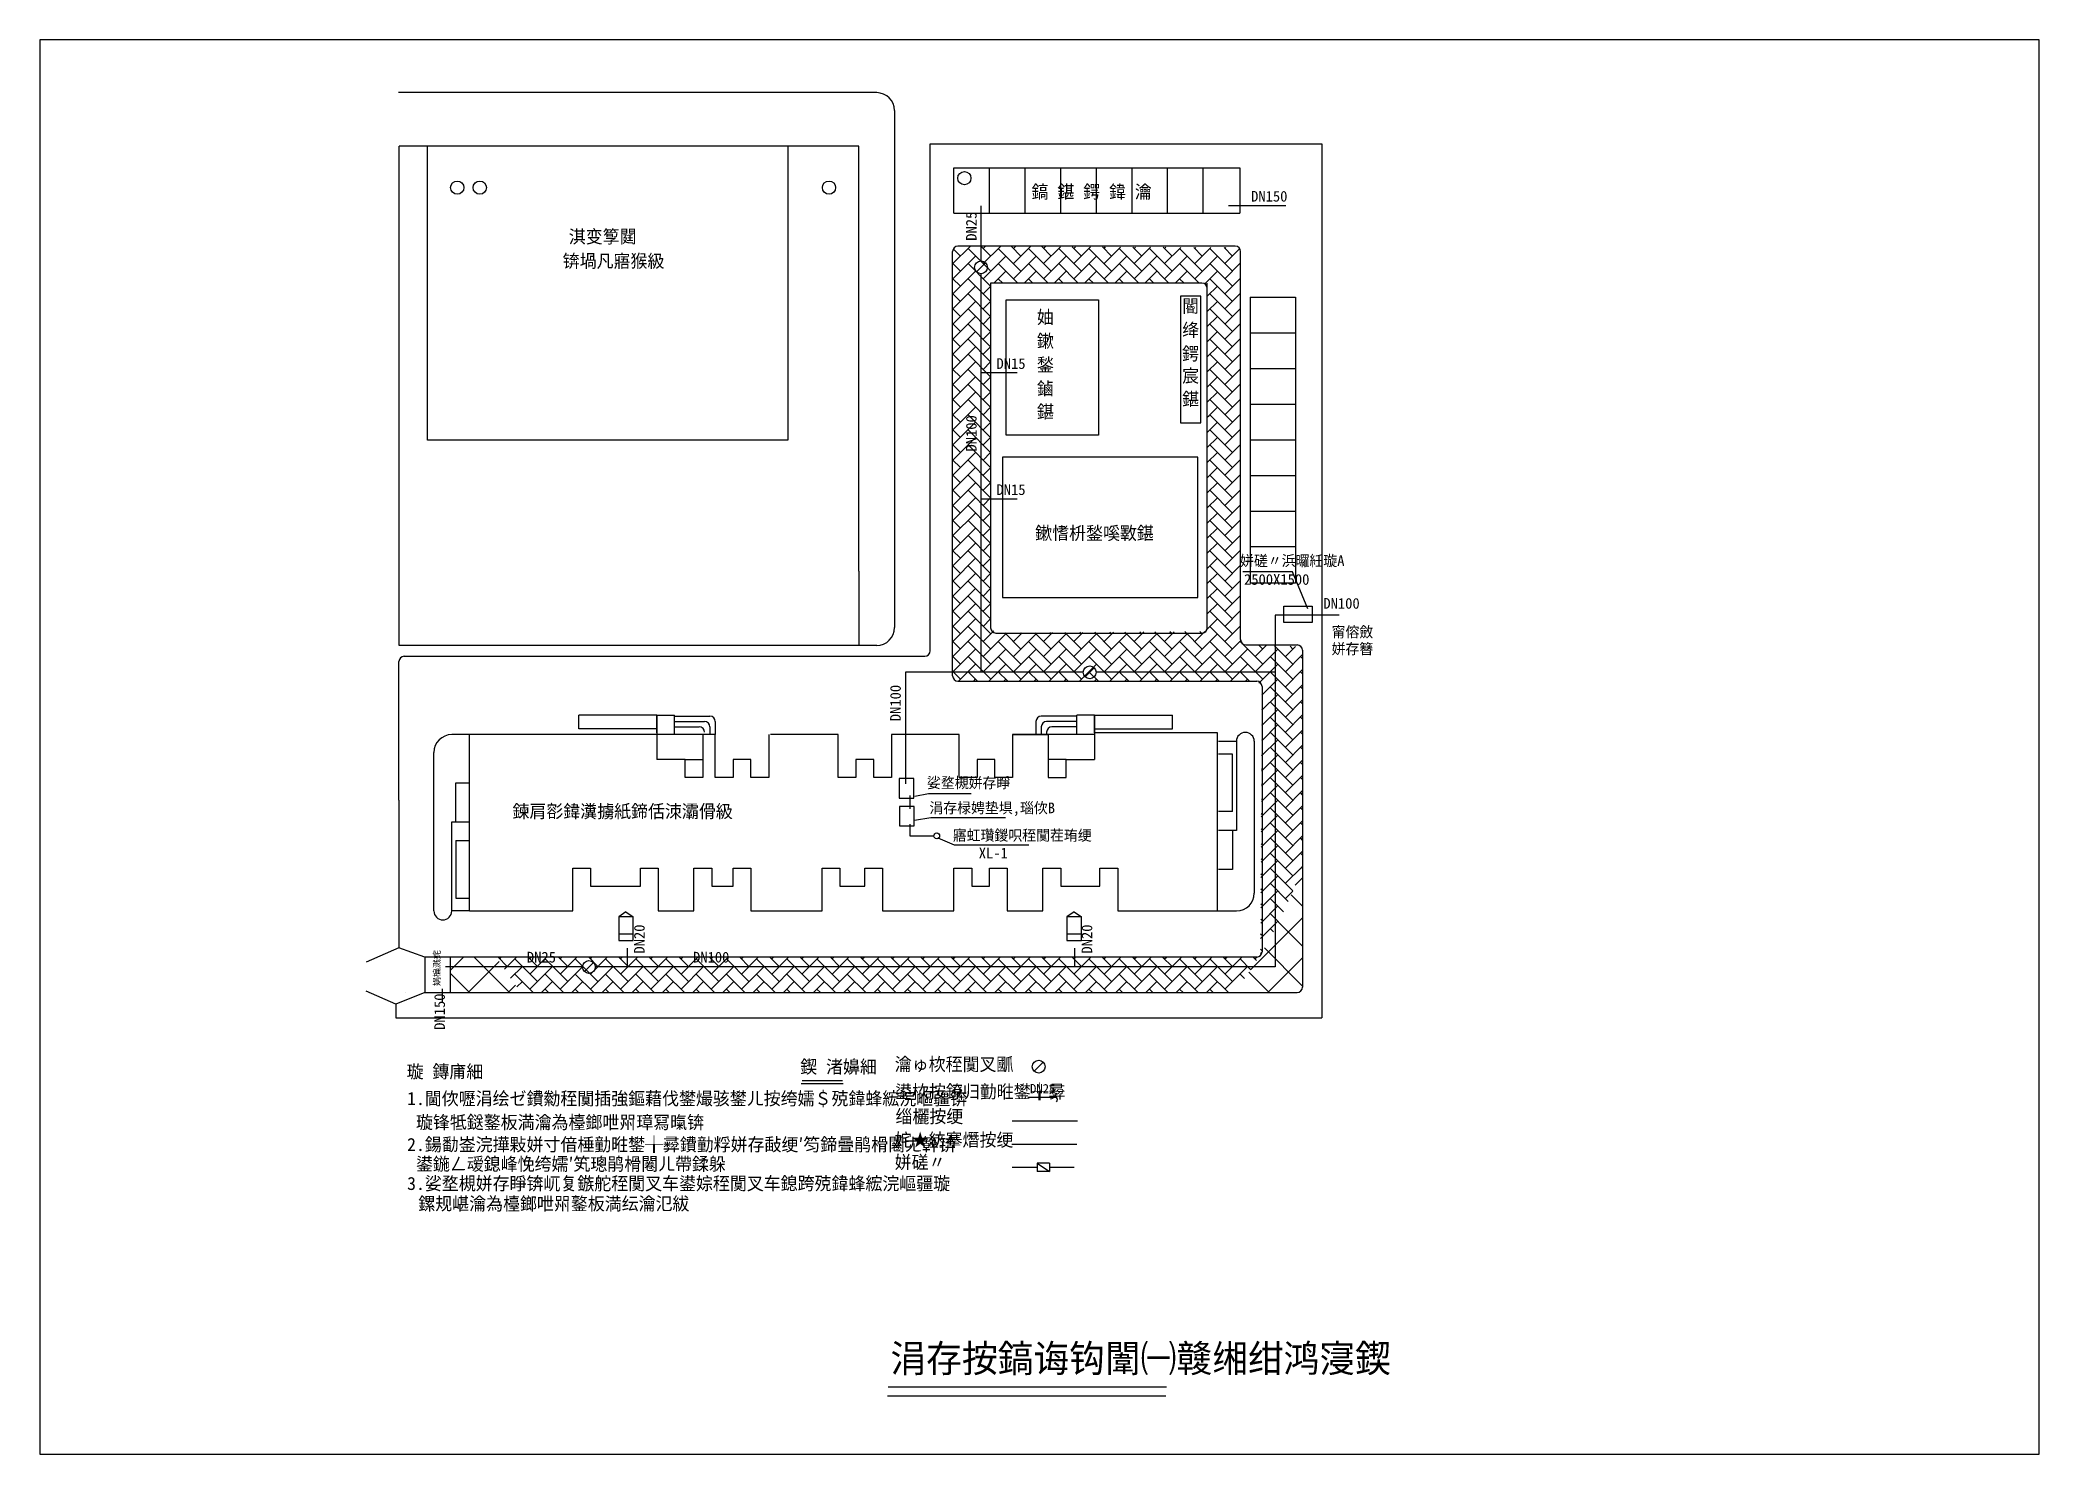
# Model space of a CAD drawing. Header units: metres. Extents: x 0 to 561, y 0 to 397.
import ezdxf

# ---------------------------------------------------------------- set-up
doc = ezdxf.new("R2010")
doc.units = ezdxf.units.M

msp = doc.modelspace()

# ---------------------------------------------------------------- linework, layer by layer
for p, q in [((561.33, 396.9), (0, 396.9)), ((0, 396.9), (0, 0)), ((561.33, 0), (561.33, 396.9)), ((234.96, 382.12), (100.68, 382.12)), ((239.96, 377.12), (239.96, 247.79)), ((229.96, 367.12), (100.9, 367.12)), ((100.9, 226.96), (100.9, 367.12)), ((108.83, 284.62), (108.83, 367.12)), ((229.96, 367.12), (209.96, 367.12)), ((209.96, 367.12), (209.96, 284.62)), ((229.96, 247.79), (229.96, 367.12)), ((249.96, 242.79), (249.96, 367.79)), ((249.96, 367.79), (359.96, 367.79)), ((359.96, 367.79), (359.96, 122.45)), ((256.64, 361.06), (336.9, 361.06)), ((256.64, 348.32), (256.64, 361.06)), ((266.64, 348.32), (266.64, 361.06)), ((276.64, 348.32), (276.64, 361.06)), ((286.64, 348.32), (286.64, 361.06)), ((296.64, 348.32), (296.64, 361.06)), ((306.64, 348.32), (306.64, 361.06)), ((316.64, 348.32), (316.64, 361.06)), ((326.64, 348.32), (326.64, 361.06)), ((336.9, 361.06), (336.9, 348.32)), ((256.64, 348.32), (336.9, 348.32)), ((264.24, 334.87), (264.24, 350.34)), ((333.77, 350.44), (349.88, 350.44)), ((256.26, 218.42), (256.26, 337.54)), ((256.37, 334.14), (261.25, 339.02)), ((258.49, 336.26), (256.73, 338.02)), ((335.65, 339.04), (257.76, 339.04)), ((266.97, 332.02), (260.61, 338.38)), ((266.97, 336.26), (264.23, 339)), ((264.85, 338.38), (265.47, 339)), ((264.85, 334.14), (269.69, 338.97)), ((275.46, 332.02), (269.1, 338.38)), ((275.46, 336.26), (272.76, 338.96)), ((273.34, 338.38), (273.91, 338.95)), ((273.34, 334.14), (278.13, 338.93)), ((283.94, 332.02), (277.58, 338.38)), ((283.94, 336.26), (281.29, 338.91)), ((281.82, 338.38), (282.35, 338.9)), ((281.82, 334.14), (286.57, 338.88)), ((292.43, 332.02), (286.07, 338.38)), ((292.43, 336.26), (289.83, 338.86)), ((290.31, 338.38), (290.78, 338.86)), ((290.31, 334.14), (295, 338.83)), ((300.92, 332.02), (294.55, 338.38)), ((300.92, 336.26), (298.36, 338.81)), ((298.79, 338.38), (299.22, 338.81)), ((298.79, 334.14), (303.44, 338.79)), ((309.4, 332.02), (303.04, 338.38)), ((309.4, 336.26), (306.89, 338.77)), ((307.28, 338.38), (307.66, 338.76)), ((307.28, 334.14), (311.88, 338.74)), ((317.89, 332.02), (311.52, 338.38)), ((317.89, 336.26), (315.43, 338.72)), ((315.76, 338.38), (316.1, 338.72)), ((315.76, 334.14), (320.32, 338.69)), ((326.37, 332.02), (320.01, 338.38)), ((326.37, 336.26), (323.96, 338.67)), ((324.25, 338.38), (324.54, 338.67)), ((324.25, 334.14), (328.76, 338.65)), ((334.86, 332.02), (328.49, 338.38)), ((334.86, 336.26), (332.49, 338.62)), ((332.73, 338.38), (332.98, 338.62)), ((332.73, 334.14), (336.85, 338.25)), ((337.15, 295.67), (337.15, 337.54)), ((258.49, 332.02), (256.26, 334.25)), ((257.07, 330.6), (262.73, 336.26)), ((266.07, 328.68), (260.61, 334.14)), ((260.64, 329.92), (262.73, 332.02)), ((262.97, 331.8), (265.52, 334.34)), ((264.24, 271.27), (264.24, 331.27)), ((264.85, 329.89), (271.22, 336.26)), ((267.85, 328.65), (271.22, 332.02)), ((274.58, 328.65), (269.1, 334.14)), ((273.34, 329.89), (279.7, 336.26)), ((276.34, 328.65), (279.7, 332.02)), ((283.06, 328.65), (277.58, 334.14)), ((281.82, 329.89), (288.19, 336.26)), ((284.83, 328.65), (288.19, 332.02)), ((291.55, 328.65), (286.07, 334.14)), ((290.31, 329.89), (296.67, 336.26)), ((293.31, 328.65), (296.67, 332.02)), ((300.03, 328.65), (294.55, 334.14)), ((298.79, 329.89), (305.16, 336.26)), ((301.8, 328.65), (305.16, 332.02)), ((308.52, 328.65), (303.04, 334.14)), ((307.28, 329.89), (313.64, 336.26)), ((310.28, 328.65), (313.64, 332.02)), ((317, 328.65), (311.52, 334.14)), ((315.76, 329.89), (322.13, 336.26)), ((318.77, 328.65), (322.13, 332.02)), ((325.49, 328.65), (320.01, 334.14)), ((324.25, 329.89), (330.61, 336.26)), ((327.05, 328.45), (330.61, 332.02)), ((334.86, 327.77), (328.49, 334.14)), ((332.73, 329.89), (337.15, 334.31)), ((337.15, 333.97), (336.98, 334.14)), ((258.49, 327.77), (256.26, 330)), ((258.49, 323.53), (256.26, 325.76)), ((256.37, 329.89), (257.07, 330.6)), ((256.37, 325.65), (260.64, 329.92)), ((256.37, 321.41), (262.73, 327.77)), ((266.95, 323.55), (260.61, 329.89)), ((266.95, 319.31), (260.61, 325.65)), ((264.85, 325.65), (266.95, 327.75)), ((266.95, 327.79), (266.07, 328.68)), ((266.95, 328.65), (266.95, 231.94)), ((326.29, 328.65), (266.95, 328.65)), ((270.34, 328.65), (269.1, 329.89)), ((278.82, 328.65), (277.58, 329.89)), ((287.31, 328.65), (286.07, 329.89)), ((295.79, 328.65), (294.55, 329.89)), ((304.28, 328.65), (303.04, 329.89)), ((312.76, 328.65), (311.52, 329.89)), ((321.25, 328.65), (320.01, 329.89)), ((327.79, 327.08), (327.79, 328.65)), ((327.79, 324.95), (330.61, 327.77)), ((327.79, 284.33), (327.79, 327.15)), ((334.86, 323.53), (328.49, 329.89)), ((334.86, 319.29), (328.49, 325.65)), ((332.73, 325.65), (337.15, 330.06)), ((332.73, 321.41), (337.15, 325.82)), ((337.15, 329.73), (336.98, 329.89)), ((337.15, 325.48), (336.98, 325.65)), ((258.49, 319.29), (256.26, 321.52)), ((256.37, 317.17), (262.73, 323.53)), ((266.95, 315.07), (260.61, 321.41)), ((264.85, 321.41), (266.95, 323.51)), ((271.31, 323.96), (297.21, 323.96)), ((271.31, 285.99), (271.31, 323.96)), ((297.21, 323.96), (297.21, 285.99)), ((325.98, 325.04), (320.23, 325.04)), ((320.23, 325.04), (320.23, 289.47)), ((325.98, 289.47), (325.98, 325.04)), ((327.79, 320.7), (330.61, 323.53)), ((334.86, 315.05), (328.49, 321.41)), ((332.73, 317.17), (337.15, 321.58)), ((337.15, 321.24), (336.98, 321.41)), ((339.82, 324.69), (352.56, 324.69)), ((339.82, 324.69), (339.82, 244.43)), ((352.56, 324.69), (352.56, 244.43)), ((258.49, 315.05), (256.26, 317.28)), ((256.37, 312.92), (262.73, 319.29)), ((256.37, 308.68), (262.73, 315.05)), ((266.95, 310.82), (260.61, 317.17)), ((264.85, 317.17), (266.95, 319.27)), ((264.85, 312.92), (266.95, 315.03)), ((327.79, 316.46), (330.61, 319.29)), ((327.79, 312.22), (330.61, 315.05)), ((334.86, 310.8), (328.49, 317.17)), ((332.73, 312.92), (337.15, 317.33)), ((337.15, 317), (336.98, 317.17)), ((339.82, 314.69), (352.56, 314.69)), ((258.49, 310.8), (256.26, 313.03)), ((258.49, 306.56), (256.26, 308.79)), ((256.37, 304.44), (262.73, 310.8)), ((266.95, 306.58), (260.61, 312.92)), ((264.85, 308.68), (266.95, 310.78)), ((327.79, 307.98), (330.61, 310.8)), ((334.86, 306.56), (328.49, 312.92)), ((332.73, 308.68), (337.15, 313.09)), ((332.73, 304.44), (337.15, 308.85)), ((337.15, 312.76), (336.98, 312.92)), ((258.49, 302.32), (256.26, 304.55)), ((256.37, 300.2), (262.73, 306.56)), ((266.95, 302.34), (260.61, 308.68)), ((266.95, 298.1), (260.61, 304.44)), ((264.24, 303.54), (274.38, 303.54)), ((264.85, 304.44), (266.95, 306.54)), ((327.79, 303.73), (330.61, 306.56)), ((334.86, 302.32), (328.49, 308.68)), ((334.86, 298.08), (328.49, 304.44)), ((332.73, 300.2), (337.15, 304.61)), ((337.15, 308.51), (336.98, 308.68)), ((337.15, 304.27), (336.98, 304.44)), ((339.82, 304.69), (352.56, 304.69)), ((258.49, 298.08), (256.26, 300.31)), ((256.37, 295.95), (262.73, 302.32)), ((256.37, 291.71), (262.73, 298.08)), ((266.95, 293.85), (260.61, 300.2)), ((264.85, 300.2), (266.95, 302.3)), ((264.85, 295.95), (266.95, 298.05)), ((327.79, 299.49), (330.61, 302.32)), ((327.79, 295.25), (330.61, 298.08)), ((334.86, 293.83), (328.49, 300.2)), ((332.73, 295.95), (337.15, 300.36)), ((337.15, 300.03), (336.98, 300.2)), ((258.49, 293.83), (256.26, 296.06)), ((256.37, 287.47), (262.73, 293.83)), ((266.95, 289.61), (260.61, 295.95)), ((264.85, 291.71), (266.95, 293.81)), ((328.3, 291.51), (330.61, 293.83)), ((334.86, 289.59), (328.49, 295.95)), ((332.73, 291.71), (337.15, 296.12)), ((337.15, 295.79), (336.98, 295.95)), ((337.15, 228.6), (337.15, 295.67)), ((339.82, 294.69), (352.56, 294.69)), ((258.49, 289.59), (256.26, 291.82)), ((258.49, 285.35), (256.26, 287.58)), ((256.37, 283.23), (262.73, 289.59)), ((266.95, 285.37), (260.61, 291.71)), ((266.95, 281.13), (260.61, 287.47)), ((264.85, 287.47), (266.95, 289.57)), ((320.23, 289.47), (325.98, 289.47)), ((327.79, 291.01), (328.3, 291.51)), ((327.79, 286.76), (330.3, 289.27)), ((334.86, 285.35), (328.49, 291.71)), ((334.86, 281.1), (328.49, 287.47)), ((330.3, 289.27), (330.61, 289.59)), ((332.73, 287.47), (337.15, 291.88)), ((334.15, 284.64), (337.15, 287.64)), ((337.15, 291.54), (336.98, 291.71)), ((337.15, 287.3), (336.98, 287.47)), ((209.96, 284.62), (108.83, 284.62)), ((258.49, 281.1), (256.26, 283.34)), ((256.37, 278.98), (262.73, 285.35)), ((256.37, 274.74), (262.73, 281.1)), ((266.95, 276.88), (260.61, 283.23)), ((264.85, 283.23), (266.95, 285.33)), ((264.85, 278.98), (266.95, 281.08)), ((297.21, 285.99), (271.31, 285.99)), ((327.79, 282.52), (330.61, 285.35)), ((327.79, 231.94), (327.79, 284.33)), ((327.79, 278.28), (330.61, 281.1)), ((334.86, 276.86), (328.49, 283.23)), ((332.73, 283.23), (334.15, 284.64)), ((332.73, 278.98), (336, 282.25)), ((336, 282.25), (337.15, 283.39)), ((337.15, 283.06), (336.98, 283.23)), ((339.82, 284.69), (352.56, 284.69)), ((258.49, 276.86), (256.26, 279.09)), ((256.37, 270.5), (262.73, 276.86)), ((266.95, 272.64), (260.61, 278.98)), ((264.85, 274.74), (266.95, 276.84)), ((325.11, 279.82), (270.3, 279.82)), ((270.3, 279.82), (270.3, 240.45)), ((325.11, 240.45), (325.11, 279.82)), ((327.79, 274.03), (330.61, 276.86)), ((334.86, 272.62), (328.49, 278.98)), ((332.73, 274.74), (337.15, 279.15)), ((337.15, 278.82), (336.98, 278.98)), ((258.49, 272.62), (256.26, 274.85)), ((258.49, 268.38), (256.26, 270.61)), ((256.37, 266.26), (262.73, 272.62)), ((266.95, 268.4), (260.61, 274.74)), ((266.95, 264.15), (260.61, 270.5)), ((264.24, 219.42), (264.24, 271.27)), ((264.85, 270.5), (266.95, 272.6)), ((327.79, 269.79), (330.61, 272.62)), ((334.86, 268.38), (328.49, 274.74)), ((334.86, 264.13), (328.49, 270.5)), ((332.73, 270.5), (337.15, 274.91)), ((332.73, 266.26), (337.15, 270.67)), ((337.15, 274.57), (336.98, 274.74)), ((337.15, 270.33), (336.98, 270.5)), ((339.82, 274.69), (352.56, 274.69)), ((258.49, 264.13), (256.26, 266.37)), ((256.37, 262.01), (262.73, 268.38)), ((256.37, 257.77), (262.73, 264.13)), ((266.95, 259.91), (260.61, 266.26)), ((264.24, 268.11), (274.38, 268.11)), ((264.85, 266.26), (266.95, 268.36)), ((264.85, 262.01), (266.95, 264.11)), ((327.79, 265.55), (330.61, 268.38)), ((327.79, 261.31), (330.61, 264.13)), ((334.86, 259.89), (328.49, 266.26)), ((332.73, 262.01), (337.15, 266.42)), ((337.15, 266.09), (336.98, 266.26)), ((339.82, 264.69), (352.56, 264.69)), ((258.49, 259.89), (256.26, 262.12)), ((256.37, 253.53), (262.73, 259.89)), ((266.95, 255.67), (260.61, 262.01)), ((264.85, 257.77), (266.95, 259.87)), ((327.79, 257.06), (330.61, 259.89)), ((334.86, 255.65), (328.49, 262.01)), ((332.73, 257.77), (337.15, 262.18)), ((337.15, 261.85), (336.98, 262.01)), ((258.49, 255.65), (256.26, 257.88)), ((258.49, 251.41), (256.26, 253.64)), ((256.37, 249.28), (262.73, 255.65)), ((266.95, 251.43), (260.61, 257.77)), ((266.95, 247.18), (260.61, 253.53)), ((264.85, 253.53), (266.95, 255.63)), ((327.79, 252.82), (330.61, 255.65)), ((334.86, 251.41), (328.49, 257.77)), ((334.86, 247.16), (328.49, 253.53)), ((332.73, 253.53), (337.15, 257.94)), ((332.73, 249.28), (337.15, 253.7)), ((337.15, 257.6), (336.98, 257.77)), ((337.15, 253.36), (336.98, 253.53)), ((339.82, 254.69), (352.56, 254.69)), ((229.96, 247.79), (229.96, 226.96)), ((239.96, 247.79), (239.96, 231.96)), ((258.49, 247.16), (256.26, 249.39)), ((256.37, 245.04), (262.73, 251.41)), ((256.37, 240.8), (262.73, 247.16)), ((266.95, 242.94), (260.61, 249.28)), ((264.85, 249.28), (266.95, 251.39)), ((264.85, 245.04), (266.95, 247.14)), ((327.79, 248.58), (330.61, 251.41)), ((327.79, 244.34), (330.61, 247.16)), ((334.86, 242.92), (328.49, 249.28)), ((332.73, 245.04), (337.15, 249.45)), ((337.15, 249.12), (336.98, 249.28)), ((351.7, 247.63), (337.76, 247.63)), ((356.03, 237.23), (351.7, 247.63)), ((249.96, 225.42), (249.96, 242.79)), ((258.49, 242.92), (256.26, 245.15)), ((256.37, 236.56), (262.73, 242.92)), ((266.95, 238.7), (260.61, 245.04)), ((264.85, 240.8), (266.95, 242.9)), ((327.79, 240.09), (330.61, 242.92)), ((334.86, 238.68), (328.49, 245.04)), ((332.73, 240.8), (337.15, 245.21)), ((337.15, 244.87), (336.98, 245.04)), ((352.56, 244.43), (339.82, 244.43)), ((258.49, 238.68), (256.26, 240.91)), ((258.49, 234.44), (256.26, 236.67)), ((256.37, 232.31), (262.73, 238.68)), ((266.95, 234.46), (260.61, 240.8)), ((266.97, 230.19), (260.61, 236.56)), ((264.85, 236.56), (266.95, 238.66)), ((270.3, 240.45), (325.11, 240.45)), ((327.79, 235.85), (330.61, 238.68)), ((334.86, 234.44), (328.49, 240.8)), ((334.86, 230.19), (328.49, 236.56)), ((332.73, 236.56), (337.15, 240.97)), ((332.73, 232.31), (337.15, 236.72)), ((337.15, 240.63), (336.98, 240.8)), ((337.15, 236.39), (336.98, 236.56)), ((349.32, 237.94), (357.27, 237.94)), ((349.32, 233.38), (349.32, 237.94)), ((357.27, 237.94), (357.27, 233.38)), ((258.49, 230.19), (256.26, 232.42)), ((256.37, 228.07), (262.73, 234.44)), ((256.37, 223.83), (262.73, 230.19)), ((266.97, 225.95), (260.61, 232.31)), ((264.85, 232.31), (266.95, 234.41)), ((264.85, 228.07), (267.83, 231.05)), ((264.85, 223.83), (271.22, 230.19)), ((268.45, 230.44), (326.29, 230.44)), ((275.46, 225.95), (270.96, 230.45)), ((273.34, 228.07), (275.76, 230.49)), ((273.34, 223.83), (279.7, 230.19)), ((275.46, 230.19), (275.17, 230.49)), ((283.94, 225.95), (279.38, 230.52)), ((281.82, 228.07), (284.31, 230.55)), ((281.82, 223.83), (288.19, 230.19)), ((283.94, 230.19), (283.59, 230.55)), ((292.43, 225.95), (287.8, 230.58)), ((290.31, 228.07), (292.85, 230.62)), ((290.31, 223.83), (296.67, 230.19)), ((292.43, 230.19), (292.01, 230.61)), ((300.92, 225.95), (296.22, 230.64)), ((298.79, 228.07), (301.4, 230.68)), ((298.79, 223.83), (305.16, 230.19)), ((300.92, 230.19), (300.43, 230.67)), ((309.4, 225.95), (304.65, 230.71)), ((307.28, 228.07), (309.95, 230.74)), ((307.28, 223.83), (313.64, 230.19)), ((309.4, 230.19), (308.86, 230.74)), ((317.89, 225.95), (313.07, 230.77)), ((315.76, 228.07), (318.5, 230.81)), ((315.76, 223.83), (322.13, 230.19)), ((317.89, 230.19), (317.28, 230.8)), ((326.37, 225.95), (321.49, 230.83)), ((324.25, 228.07), (327.05, 230.87)), ((324.25, 223.83), (330.61, 230.19)), ((326.37, 230.19), (325.7, 230.86)), ((327.56, 231.38), (330.61, 234.44)), ((334.86, 225.95), (328.49, 232.31)), ((332.73, 228.07), (337.15, 232.48)), ((337.15, 232.15), (336.98, 232.31)), ((346.8, 235.44), (346.8, 204.46)), ((364.77, 235.44), (346.8, 235.44)), ((357.27, 233.38), (349.32, 233.38)), ((234.96, 226.96), (100.9, 226.96)), ((258.49, 225.95), (256.26, 228.18)), ((256.37, 219.59), (262.73, 225.95)), ((266.97, 221.71), (260.61, 228.07)), ((264.85, 219.59), (271.22, 225.95)), ((275.46, 221.71), (269.1, 228.07)), ((273.34, 219.59), (279.7, 225.95)), ((283.94, 221.71), (277.58, 228.07)), ((281.82, 219.59), (288.19, 225.95)), ((292.43, 221.71), (286.07, 228.07)), ((290.31, 219.59), (296.67, 225.95)), ((300.92, 221.71), (294.55, 228.07)), ((298.79, 219.59), (305.16, 225.95)), ((309.4, 221.71), (303.04, 228.07)), ((307.28, 219.59), (313.64, 225.95)), ((317.89, 221.71), (311.52, 228.07)), ((315.76, 219.59), (322.13, 225.95)), ((326.37, 221.71), (320.01, 228.07)), ((324.25, 219.59), (330.61, 225.95)), ((334.86, 221.71), (328.49, 228.07)), ((332.73, 223.83), (337.32, 228.42)), ((332.73, 219.59), (339.1, 225.95)), ((343.34, 221.71), (336.98, 228.07)), ((338.65, 227.1), (353.03, 227.1)), ((341.22, 223.83), (344.33, 226.94)), ((341.22, 219.59), (347.58, 225.95)), ((343.34, 225.95), (342.3, 226.99)), ((351.83, 221.71), (346.66, 226.87)), ((349.71, 223.83), (352.58, 226.7)), ((351.83, 225.95), (351.03, 226.75)), ((354.53, 225.6), (354.53, 131.03)), ((100.81, 183.53), (100.81, 222.42)), ((102.31, 223.92), (248.46, 223.92)), ((292.96, 219.42), (243.04, 219.42)), ((243.04, 219.42), (243.04, 188.15)), ((258.49, 221.71), (256.26, 223.94)), ((258.49, 217.46), (256.26, 219.7)), ((257.94, 216.92), (262.73, 221.71)), ((266.97, 217.46), (260.61, 223.83)), ((263.28, 216.92), (260.61, 219.59)), ((266.43, 216.92), (271.22, 221.71)), ((275.46, 217.46), (269.1, 223.83)), ((271.76, 216.92), (269.1, 219.59)), ((274.91, 216.92), (279.7, 221.71)), ((283.94, 217.46), (277.58, 223.83)), ((280.25, 216.92), (277.58, 219.59)), ((283.4, 216.92), (288.19, 221.71)), ((292.43, 217.46), (286.07, 223.83)), ((288.73, 216.92), (286.07, 219.59)), ((291.88, 216.92), (296.67, 221.71)), ((293.49, 218.14), (296.03, 220.69)), ((300.92, 217.46), (294.55, 223.83)), ((297.22, 216.92), (294.55, 219.59)), ((346.8, 219.42), (296.56, 219.42)), ((300.37, 216.92), (305.16, 221.71)), ((309.4, 217.46), (303.04, 223.83)), ((305.71, 216.92), (303.04, 219.59)), ((308.85, 216.92), (313.64, 221.71)), ((317.89, 217.46), (311.52, 223.83)), ((314.19, 216.92), (311.52, 219.59)), ((317.34, 216.92), (322.13, 221.71)), ((326.37, 217.46), (320.01, 223.83)), ((322.68, 216.92), (320.01, 219.59)), ((325.82, 216.92), (330.61, 221.71)), ((334.86, 217.46), (328.49, 223.83)), ((331.16, 216.92), (328.49, 219.59)), ((334.31, 216.92), (339.1, 221.71)), ((343.34, 217.46), (336.98, 223.83)), ((339.65, 216.92), (336.98, 219.59)), ((342.23, 216.35), (347.58, 221.71)), ((351.83, 217.46), (345.46, 223.83)), ((351.83, 213.22), (345.46, 219.59)), ((349.71, 219.59), (354.53, 224.41)), ((349.71, 215.34), (354.53, 220.16)), ((354.53, 223.25), (353.95, 223.83)), ((354.53, 219.01), (353.95, 219.59)), ((257.76, 216.92), (341.66, 216.92)), ((262.18, 216.92), (262.73, 217.46)), ((270.67, 216.92), (271.22, 217.46)), ((279.15, 216.92), (279.7, 217.46)), ((287.64, 216.92), (288.19, 217.46)), ((296.12, 216.92), (296.67, 217.46)), ((304.61, 216.92), (305.16, 217.46)), ((313.1, 216.92), (313.64, 217.46)), ((321.58, 216.92), (322.13, 217.46)), ((330.07, 216.92), (330.61, 217.46)), ((338.55, 216.92), (339.1, 217.46)), ((343.14, 213.02), (347.58, 217.46)), ((343.34, 213.22), (343.15, 213.42)), ((343.16, 215.42), (343.16, 199.55)), ((351.83, 208.98), (345.46, 215.34)), ((349.71, 211.1), (354.53, 215.92)), ((354.53, 214.77), (353.95, 215.34)), ((343.09, 204.49), (347.58, 208.98)), ((343.12, 208.76), (347.58, 213.22)), ((343.34, 208.98), (343.12, 209.2)), ((351.83, 204.74), (345.46, 211.1)), ((349.71, 206.86), (354.53, 211.68)), ((354.53, 210.52), (353.95, 211.1)), ((151.27, 203.53), (151.27, 207.42)), ((173.17, 207.42), (151.27, 207.42)), ((173.27, 203.53), (151.27, 203.53)), ((173.17, 207.42), (173.17, 194.92)), ((173.17, 202.42), (173.17, 207.42)), ((173.17, 207.42), (178.17, 207.42)), ((178.17, 201.92), (178.17, 207.42)), ((178.18, 207.1), (188.12, 207.1)), ((178.18, 205.6), (186.62, 205.6)), ((178.18, 204.1), (185.12, 204.1)), ((188.12, 204.1), (188.12, 201.92)), ((189.62, 205.6), (189.62, 201.92)), ((279.67, 205.6), (279.67, 201.92)), ((291.11, 207.1), (281.17, 207.1)), ((281.17, 204.1), (281.17, 201.92)), ((291.11, 205.6), (282.67, 205.6)), ((282.67, 202.6), (282.67, 201.92)), ((291.11, 204.1), (284.17, 204.1)), ((296.12, 207.42), (291.12, 207.42)), ((291.12, 201.92), (291.12, 207.42)), ((296.02, 203.53), (318.02, 203.53)), ((296.12, 202.42), (296.12, 207.42)), ((296.12, 207.42), (296.12, 194.92)), ((296.12, 207.42), (318.02, 207.42)), ((330.62, 202.42), (296.12, 202.42)), ((318.02, 203.53), (318.02, 207.42)), ((330.62, 152.42), (330.62, 202.42)), ((343.07, 200.22), (347.58, 204.74)), ((343.34, 204.74), (343.1, 204.98)), ((343.16, 207.39), (343.16, 141)), ((351.83, 200.49), (345.46, 206.86)), ((351.83, 196.25), (345.46, 202.62)), ((346.8, 204.46), (346.8, 148.06)), ((349.71, 202.62), (354.53, 207.44)), ((349.71, 198.37), (354.53, 203.19)), ((354.53, 206.28), (353.95, 206.86)), ((354.53, 202.04), (353.95, 202.62)), ((110.62, 177.42), (110.62, 196.92)), ((189.62, 201.92), (115.62, 201.92)), ((120.62, 152.42), (120.62, 201.92)), ((186.17, 201.92), (186.17, 189.92)), ((189.62, 189.92), (189.62, 201.92)), ((204.62, 201.92), (204.62, 189.92)), ((224.12, 201.92), (205.12, 201.92)), ((224.12, 201.92), (214.12, 201.92)), ((224.12, 189.92), (224.12, 201.92)), ((258.12, 201.92), (239.12, 201.92)), ((239.12, 201.92), (239.12, 189.92)), ((258.12, 189.92), (258.12, 201.92)), ((296.12, 201.92), (273.12, 201.92)), ((273.12, 201.92), (283.12, 201.92)), ((273.12, 201.92), (273.12, 189.92)), ((283.12, 201.92), (283.12, 189.92)), ((296.12, 201.92), (291.12, 201.92)), ((330.96, 200.05), (335.96, 200.05)), ((335.96, 200.05), (335.96, 175.05)), ((340.96, 200.05), (340.96, 175.05)), ((343.04, 195.95), (347.58, 200.49)), ((343.34, 196.25), (343.05, 196.55)), ((343.34, 200.49), (343.07, 200.76)), ((351.83, 192.01), (345.46, 198.37)), ((349.71, 194.13), (354.53, 198.95)), ((354.53, 197.8), (353.95, 198.37)), ((181.17, 194.92), (173.17, 194.92)), ((181.17, 194.92), (186.17, 194.92)), ((181.17, 189.92), (181.17, 194.92)), ((199.62, 194.92), (194.62, 194.92)), ((194.62, 194.92), (194.62, 189.92)), ((199.62, 189.92), (199.62, 194.92)), ((234.12, 194.92), (229.12, 194.92)), ((229.12, 194.92), (229.12, 189.92)), ((234.12, 189.92), (234.12, 194.92)), ((263.12, 194.92), (263.12, 189.92)), ((268.12, 194.92), (263.12, 194.92)), ((268.12, 189.92), (268.12, 194.92)), ((288.12, 194.92), (283.12, 194.92)), ((288.12, 194.92), (296.12, 194.92)), ((288.12, 189.92), (288.12, 194.92)), ((334.84, 196.44), (330.96, 196.44)), ((334.84, 180.3), (334.84, 196.44)), ((342.99, 187.42), (347.58, 192.01)), ((343.02, 191.69), (347.58, 196.25)), ((343.34, 192.01), (343.02, 192.33)), ((351.83, 187.77), (345.46, 194.13)), ((349.71, 189.89), (354.53, 194.71)), ((354.53, 193.55), (353.95, 194.13)), ((116.74, 177.42), (116.74, 188.42)), ((116.74, 188.42), (120.62, 188.42)), ((186.17, 189.92), (181.17, 189.92)), ((194.62, 189.92), (189.62, 189.92)), ((204.62, 189.92), (199.62, 189.92)), ((229.12, 189.92), (224.12, 189.92)), ((239.12, 189.92), (234.12, 189.92)), ((245.37, 189.61), (241.28, 189.61)), ((241.28, 189.61), (241.28, 184.13)), ((245.37, 184.13), (245.37, 189.61)), ((245.68, 184.66), (249.45, 185.36)), ((249.45, 185.36), (261.46, 185.36)), ((263.12, 189.92), (258.12, 189.92)), ((273.12, 189.92), (268.12, 189.92)), ((283.12, 189.92), (288.12, 189.92)), ((342.97, 183.15), (347.58, 187.77)), ((343.34, 187.77), (343, 188.11)), ((351.83, 183.52), (345.46, 189.89)), ((351.83, 179.28), (345.46, 185.65)), ((349.71, 185.65), (354.53, 190.47)), ((349.71, 181.4), (354.53, 186.22)), ((354.53, 189.31), (353.95, 189.89)), ((354.53, 185.07), (353.95, 185.65)), ((100.81, 183.53), (100.81, 142.11)), ((241.28, 184.13), (245.37, 184.13)), ((241.38, 181.77), (241.38, 176.29)), ((245.46, 181.77), (241.38, 181.77)), ((244.22, 184.87), (244.21, 181.11)), ((245.46, 176.29), (245.46, 181.77)), ((334.84, 180.3), (330.96, 180.3)), ((342.94, 178.88), (347.58, 183.52)), ((343.34, 179.28), (342.95, 179.67)), ((343.34, 183.52), (342.97, 183.89)), ((351.83, 175.04), (345.46, 181.4)), ((349.71, 177.16), (354.53, 181.98)), ((354.53, 180.82), (353.95, 181.4)), ((110.62, 152.42), (110.62, 177.42)), ((115.62, 177.42), (120.62, 177.42)), ((115.62, 152.42), (115.62, 177.42)), ((241.38, 176.29), (245.46, 176.29)), ((244.21, 176.77), (244.21, 173.5)), ((245.53, 177.95), (250.14, 178.65)), ((250.14, 178.65), (271.13, 178.65)), ((335.96, 175.05), (330.96, 175.05)), ((334.84, 175.05), (334.84, 164.05)), ((340.96, 175.05), (340.96, 157.42)), ((342.9, 170.35), (347.58, 175.04)), ((342.92, 174.62), (347.58, 179.28)), ((343.34, 175.04), (342.92, 175.46)), ((351.83, 170.8), (345.46, 177.16)), ((349.71, 172.92), (354.53, 177.74)), ((354.53, 176.58), (353.95, 177.16)), ((116.74, 172.17), (120.62, 172.17)), ((116.74, 172.17), (116.74, 156.03)), ((244.21, 173.5), (250.99, 173.5)), ((252.1, 172.96), (256.71, 170.96)), ((256.71, 170.96), (277.7, 170.96)), ((342.87, 166.08), (347.58, 170.8)), ((343.34, 170.8), (342.9, 171.24)), ((351.83, 166.55), (345.46, 172.92)), ((351.83, 162.31), (345.46, 168.67)), ((349.71, 168.67), (354.53, 173.5)), ((349.71, 164.43), (354.53, 169.25)), ((354.53, 172.34), (353.95, 172.92)), ((354.53, 168.1), (353.95, 168.67)), ((149.62, 152.42), (149.62, 164.42)), ((149.62, 164.42), (154.62, 164.42)), ((154.62, 164.42), (154.62, 159.42)), ((168.62, 159.42), (168.62, 164.42)), ((168.62, 164.42), (173.62, 164.42)), ((173.62, 164.42), (173.62, 152.42)), ((183.62, 152.42), (183.62, 164.42)), ((183.62, 164.42), (188.62, 164.42)), ((188.62, 164.42), (188.62, 159.42)), ((194.62, 159.42), (194.62, 164.42)), ((194.62, 164.42), (199.62, 164.42)), ((199.62, 164.42), (199.62, 159.42)), ((219.62, 152.42), (219.62, 164.42)), ((219.62, 164.42), (224.62, 164.42)), ((224.62, 164.42), (224.62, 159.42)), ((231.62, 159.42), (231.62, 164.42)), ((231.62, 164.42), (236.62, 164.42)), ((236.62, 164.42), (236.62, 152.42)), ((256.62, 152.42), (256.62, 164.42)), ((256.62, 164.42), (261.62, 164.42)), ((261.62, 164.42), (261.62, 159.42)), ((266.62, 159.42), (266.62, 164.42)), ((266.62, 164.42), (271.62, 164.42)), ((271.62, 164.42), (271.62, 152.42)), ((281.62, 152.42), (281.62, 164.42)), ((281.62, 164.42), (286.62, 164.42)), ((286.62, 164.42), (286.62, 159.42)), ((297.62, 159.42), (297.62, 164.42)), ((297.62, 164.42), (302.62, 164.42)), ((302.62, 164.42), (302.62, 152.42)), ((334.84, 164.05), (330.96, 164.05)), ((342.85, 161.81), (347.58, 166.55)), ((343.34, 162.31), (342.85, 162.8)), ((343.34, 166.55), (342.88, 167.02)), ((351.8, 158.09), (345.46, 164.43)), ((349.71, 160.19), (354.38, 164.86)), ((354.16, 164.22), (353.95, 164.43)), ((354.53, 165.02), (354.46, 165.09)), ((154.62, 159.42), (168.62, 159.42)), ((188.62, 159.42), (194.62, 159.42)), ((199.62, 159.42), (199.62, 153.42)), ((224.62, 159.42), (231.62, 159.42)), ((261.62, 159.42), (266.62, 159.42)), ((286.62, 159.42), (297.62, 159.42)), ((342.8, 153.28), (347.58, 158.07)), ((342.82, 157.55), (347.58, 162.31)), ((343.34, 158.07), (342.83, 158.58)), ((350.53, 155.12), (345.46, 160.19)), ((349.71, 155.95), (351.77, 158.01)), ((352.44, 159.65), (354.53, 161.74)), ((120.62, 152.42), (115.62, 152.42)), ((116.74, 156.03), (120.62, 156.03)), ((120.62, 152.42), (149.62, 152.42)), ((164.54, 152.19), (162.51, 150.78)), ((164.54, 152.19), (166.58, 150.78)), ((173.62, 152.42), (183.62, 152.42)), ((199.62, 153.42), (199.62, 152.42)), ((199.62, 152.42), (219.62, 152.42)), ((236.62, 152.42), (256.62, 152.42)), ((271.62, 152.42), (281.62, 152.42)), ((290.41, 152.19), (288.38, 150.78)), ((290.41, 152.19), (292.45, 150.78)), ((302.62, 152.42), (335.96, 152.42)), ((342.77, 149.01), (347.58, 153.83)), ((343.34, 153.83), (342.8, 154.36)), ((349.19, 152.21), (345.46, 155.95)), ((347.8, 149.37), (345.46, 151.7)), ((354.53, 153.79), (351.34, 156.98)), ((166.58, 150.78), (162.51, 150.78)), ((162.51, 150.78), (162.51, 144.13)), ((162.51, 145.97), (166.58, 145.97)), ((166.58, 144.13), (166.58, 150.78)), ((292.45, 150.78), (288.38, 150.78)), ((288.38, 150.78), (288.38, 144.13)), ((288.38, 145.97), (292.45, 145.97)), ((292.45, 144.13), (292.45, 150.78)), ((339.88, 135.87), (354.53, 150.51)), ((342.75, 144.74), (347.58, 149.58)), ((343.34, 149.58), (342.78, 150.15)), ((346.34, 146.58), (345.46, 147.46)), ((346.8, 148.06), (346.8, 136.71)), ((354.53, 142.57), (347.77, 149.32)), ((100.81, 142.11), (91.61, 138.08)), ((108.05, 139.5), (100.81, 142.11)), ((162.51, 144.13), (166.58, 144.13)), ((164.96, 136.71), (164.96, 141.94)), ((288.38, 144.13), (292.45, 144.13)), ((290.63, 136.71), (290.63, 141.94)), ((342.72, 140.48), (343.03, 140.78)), ((343.26, 141.17), (342.73, 141.71)), ((343.34, 145.34), (342.75, 145.93)), ((354.53, 131.34), (343.8, 142.07)), ((341.66, 139.5), (108.05, 139.5)), ((108.05, 139.5), (108.05, 129.53)), ((152.34, 136.71), (113.91, 136.71)), ((115.17, 135.67), (118.95, 139.45)), ((115.17, 139.42), (115.17, 129.53)), ((120.6, 129.53), (115.17, 134.96)), ((120.26, 129.53), (128.98, 138.25)), ((131.83, 129.53), (121.9, 139.46)), ((131.21, 136.85), (128.64, 139.43)), ((129.09, 138.98), (129.54, 139.43)), ((130.41, 136.06), (133.78, 139.43)), ((132.14, 133.55), (135.45, 136.85)), ((139.69, 132.61), (133.33, 138.98)), ((138.53, 129.53), (133.33, 134.73)), ((139.69, 136.85), (137.12, 139.43)), ((137.57, 138.98), (138.03, 139.43)), ((137.57, 134.73), (142.27, 139.43)), ((137.57, 130.49), (143.94, 136.85)), ((148.18, 132.61), (141.82, 138.98)), ((147.02, 129.53), (141.82, 134.73)), ((148.18, 136.85), (145.6, 139.43)), ((146.06, 134.73), (150.76, 139.44)), ((146.06, 138.98), (146.52, 139.43)), ((146.06, 130.49), (152.42, 136.85)), ((156.67, 132.61), (150.3, 138.98)), ((155.5, 129.53), (150.3, 134.73)), ((152.86, 135.44), (155.41, 137.99)), ((156.67, 136.85), (154.08, 139.44)), ((154.54, 138.98), (155, 139.44)), ((154.54, 134.73), (159.25, 139.44)), ((154.54, 130.49), (160.91, 136.85)), ((162.51, 136.71), (155.94, 136.71)), ((165.15, 132.61), (158.79, 138.98)), ((163.99, 129.53), (158.79, 134.73)), ((226.1, 136.71), (162.51, 136.71)), ((165.15, 136.85), (162.57, 139.44)), ((163.03, 138.98), (163.49, 139.44)), ((163.03, 134.73), (167.74, 139.44)), ((163.03, 130.49), (169.39, 136.85)), ((173.64, 132.61), (167.27, 138.98)), ((172.47, 129.53), (167.27, 134.73)), ((173.64, 136.85), (171.05, 139.44)), ((171.51, 138.98), (171.98, 139.44)), ((171.51, 134.73), (176.22, 139.44)), ((171.51, 130.49), (177.88, 136.85)), ((182.12, 132.61), (175.76, 138.98)), ((180.96, 129.53), (175.76, 134.73)), ((182.12, 136.85), (179.53, 139.44)), ((180, 138.98), (180.47, 139.45)), ((180, 134.73), (184.71, 139.45)), ((180, 130.49), (186.36, 136.85)), ((190.61, 132.61), (184.24, 138.98)), ((189.44, 129.53), (184.24, 134.73)), ((190.61, 136.85), (188.01, 139.45)), ((188.49, 138.98), (188.96, 139.45)), ((188.49, 134.73), (193.2, 139.45)), ((188.49, 130.49), (194.85, 136.85)), ((199.09, 132.61), (192.73, 138.98)), ((197.93, 129.53), (192.73, 134.73)), ((199.09, 136.85), (196.5, 139.45)), ((196.97, 138.98), (197.44, 139.45)), ((196.97, 134.73), (201.69, 139.45)), ((196.97, 130.49), (203.33, 136.85)), ((207.58, 132.61), (201.21, 138.98)), ((206.41, 129.53), (201.21, 134.73)), ((207.58, 136.85), (204.98, 139.45)), ((205.46, 138.98), (205.93, 139.45)), ((205.46, 134.73), (210.18, 139.45)), ((205.46, 130.49), (211.82, 136.85)), ((216.06, 132.61), (209.7, 138.98)), ((214.9, 129.53), (209.7, 134.73)), ((216.06, 136.85), (213.46, 139.46)), ((213.94, 138.98), (214.42, 139.46)), ((213.94, 134.73), (218.67, 139.46)), ((213.94, 130.49), (220.3, 136.85)), ((224.55, 132.61), (218.18, 138.98)), ((223.38, 129.53), (218.18, 134.73)), ((224.55, 136.85), (221.94, 139.46)), ((222.43, 138.98), (222.91, 139.46)), ((222.43, 134.73), (227.15, 139.46)), ((222.43, 130.49), (228.79, 136.85)), ((286.1, 136.71), (226.1, 136.71)), ((233.03, 132.61), (226.67, 138.98)), ((231.87, 129.53), (226.67, 134.73)), ((233.03, 136.85), (230.43, 139.46)), ((230.91, 138.98), (231.4, 139.46)), ((230.91, 134.73), (235.64, 139.46)), ((230.91, 130.49), (237.28, 136.85)), ((241.52, 132.61), (235.15, 138.98)), ((240.35, 129.53), (235.15, 134.73)), ((241.52, 136.85), (238.91, 139.46)), ((239.4, 134.73), (244.13, 139.47)), ((239.4, 138.98), (239.89, 139.46)), ((239.4, 130.49), (245.76, 136.85)), ((250, 132.61), (243.64, 138.98)), ((248.84, 129.53), (243.64, 134.73)), ((250, 136.85), (247.39, 139.47)), ((247.88, 138.98), (248.37, 139.47)), ((247.88, 134.73), (252.62, 139.47)), ((247.88, 130.49), (254.25, 136.85)), ((258.49, 132.61), (252.12, 138.98)), ((257.33, 129.53), (252.12, 134.73)), ((258.49, 136.85), (255.87, 139.47)), ((256.37, 138.98), (256.86, 139.47)), ((256.37, 134.73), (261.11, 139.47)), ((256.37, 130.49), (262.73, 136.85)), ((266.97, 132.61), (260.61, 138.98)), ((265.81, 129.53), (260.61, 134.73)), ((266.97, 136.85), (264.36, 139.47)), ((264.85, 138.98), (265.35, 139.47)), ((264.85, 134.73), (269.59, 139.47)), ((264.85, 130.49), (271.22, 136.85)), ((275.46, 132.61), (269.1, 138.98)), ((274.3, 129.53), (269.1, 134.73)), ((275.46, 136.85), (272.84, 139.48)), ((273.34, 138.98), (273.84, 139.48)), ((273.34, 134.73), (278.08, 139.48)), ((273.34, 130.49), (279.7, 136.85)), ((283.94, 132.61), (277.58, 138.98)), ((282.78, 129.53), (277.58, 134.73)), ((283.94, 136.85), (281.32, 139.48)), ((281.82, 138.98), (282.33, 139.48)), ((281.82, 134.73), (286.57, 139.48)), ((281.82, 130.49), (288.19, 136.85)), ((292.43, 132.61), (286.07, 138.98)), ((291.27, 129.53), (286.07, 134.73)), ((346.8, 136.71), (286.1, 136.71)), ((292.43, 136.85), (289.8, 139.48)), ((290.31, 138.98), (290.81, 139.48)), ((290.31, 134.73), (295.06, 139.48)), ((290.31, 130.49), (296.67, 136.85)), ((300.92, 132.61), (294.55, 138.98)), ((299.75, 129.53), (294.55, 134.73)), ((300.92, 136.85), (298.29, 139.48)), ((298.79, 134.73), (303.55, 139.49)), ((298.79, 138.98), (299.3, 139.48)), ((298.79, 130.49), (305.16, 136.85)), ((309.4, 132.61), (303.04, 138.98)), ((308.24, 129.53), (303.04, 134.73)), ((309.4, 136.85), (306.77, 139.49)), ((307.28, 138.98), (307.79, 139.49)), ((307.28, 134.73), (312.03, 139.49)), ((307.28, 130.49), (313.64, 136.85)), ((317.89, 132.61), (311.52, 138.98)), ((316.72, 129.53), (311.52, 134.73)), ((317.89, 136.85), (315.25, 139.49)), ((315.76, 138.98), (316.28, 139.49)), ((315.76, 134.73), (320.52, 139.49)), ((315.76, 130.49), (322.13, 136.85)), ((326.37, 132.61), (320.01, 138.98)), ((325.21, 129.53), (320.01, 134.73)), ((326.37, 136.85), (323.73, 139.49)), ((324.25, 138.98), (324.77, 139.49)), ((324.25, 134.73), (329.01, 139.49)), ((324.25, 130.49), (330.61, 136.85)), ((334.86, 132.61), (328.49, 138.98)), ((333.69, 129.53), (328.49, 134.73)), ((334.86, 136.85), (332.22, 139.5)), ((332.73, 138.98), (333.25, 139.5)), ((332.73, 134.73), (337.5, 139.5)), ((332.73, 130.49), (339.1, 136.85)), ((339.96, 135.99), (336.98, 138.98)), ((338.23, 133.48), (336.98, 134.73)), ((345.11, 129.53), (339.43, 135.21)), ((341.64, 138.56), (340.7, 139.5)), ((341.22, 138.98), (341.8, 139.56)), ((344.77, 129.53), (354.53, 139.29)), ((99.96, 126.28), (91.61, 129.93)), ((108.05, 129.53), (99.96, 126.28)), ((102.5, 129.53), (102.5, 129.53)), ((108.05, 129.53), (353.03, 129.53)), ((112.94, 130.61), (112.94, 126.82)), ((131.49, 129.53), (133.55, 131.59)), ((133.93, 131.09), (135.45, 132.61)), ((140.86, 129.53), (143.94, 132.61)), ((142.77, 129.53), (141.82, 130.49)), ((149.34, 129.53), (152.42, 132.61)), ((151.26, 129.53), (150.3, 130.49)), ((157.83, 129.53), (160.91, 132.61)), ((159.74, 129.53), (158.79, 130.49)), ((166.31, 129.53), (169.39, 132.61)), ((168.23, 129.53), (167.27, 130.49)), ((174.8, 129.53), (177.88, 132.61)), ((176.72, 129.53), (175.76, 130.49)), ((183.28, 129.53), (186.36, 132.61)), ((185.2, 129.53), (184.24, 130.49)), ((191.77, 129.53), (194.85, 132.61)), ((193.69, 129.53), (192.73, 130.49)), ((200.25, 129.53), (203.33, 132.61)), ((202.17, 129.53), (201.21, 130.49)), ((208.74, 129.53), (211.82, 132.61)), ((210.66, 129.53), (209.7, 130.49)), ((217.23, 129.53), (220.3, 132.61)), ((219.14, 129.53), (218.18, 130.49)), ((225.71, 129.53), (228.79, 132.61)), ((227.63, 129.53), (226.67, 130.49)), ((234.2, 129.53), (237.28, 132.61)), ((236.11, 129.53), (235.15, 130.49)), ((242.68, 129.53), (245.76, 132.61)), ((244.6, 129.53), (243.64, 130.49)), ((251.17, 129.53), (254.25, 132.61)), ((253.08, 129.53), (252.12, 130.49)), ((259.65, 129.53), (262.73, 132.61)), ((261.57, 129.53), (260.61, 130.49)), ((268.14, 129.53), (271.22, 132.61)), ((270.05, 129.53), (269.1, 130.49)), ((276.62, 129.53), (279.7, 132.61)), ((278.54, 129.53), (277.58, 130.49)), ((285.11, 129.53), (288.19, 132.61)), ((287.02, 129.53), (286.07, 130.49)), ((293.59, 129.53), (296.67, 132.61)), ((295.51, 129.53), (294.55, 130.49)), ((302.08, 129.53), (305.16, 132.61)), ((303.99, 129.53), (303.04, 130.49)), ((310.56, 129.53), (313.64, 132.61)), ((312.48, 129.53), (311.52, 130.49)), ((319.05, 129.53), (322.13, 132.61)), ((320.96, 129.53), (320.01, 130.49)), ((327.53, 129.53), (330.61, 132.61)), ((329.45, 129.53), (328.49, 130.49)), ((99.96, 126.28), (99.96, 122.45)), ((99.96, 122.45), (359.96, 122.45)), ((279.18, 107.44), (281.72, 109.98)), ((213.72, 104.02), (225.56, 104.02)), ((214.02, 104.81), (225.36, 104.81)), ((285.45, 100.09), (277.39, 100.09)), ((272.96, 93.49), (291.32, 93.49)), ((272.88, 86.97), (291.18, 86.97)), ((273.02, 80.47), (279.98, 80.47)), ((283.46, 81.59), (279.98, 81.59)), ((279.98, 81.59), (283.46, 79.34)), ((279.98, 81.59), (279.98, 79.34)), ((283.46, 79.34), (279.98, 79.34)), ((283.46, 81.59), (283.46, 79.34)), ((283.46, 80.47), (290.42, 80.47)), ((238.17, 18.89), (316.34, 18.89)), ((238.02, 16.29), (316.1, 16.29)), ((0, 0), (561.33, 0))]:
    msp.add_line(p, q)
for centre, radius in [((259.57, 358.11), 1.86), ((117.17, 355.46), 1.86), ((123.49, 355.46), 1.86), ((221.56, 355.46), 1.86), ((264.24, 333.07), 1.8), ((294.76, 219.42), 1.8), ((251.81, 173.5), 0.82), ((154.14, 136.71), 1.8), ((280.45, 108.71), 1.8)]:
    msp.add_circle(centre, radius)
for centre, radius, start, end in [((234.96, 377.12), 5, 0, 90), ((257.76, 337.54), 1.5, 90, 180), ((335.65, 337.54), 1.5, 0, 90), ((326.29, 327.15), 1.5, 0, 90), ((234.96, 231.96), 5, -90, 0), ((268.45, 231.94), 1.5, 180, 270), ((326.29, 231.94), 1.5, -90, 0), ((248.46, 225.42), 1.5, -90, 0), ((338.65, 228.6), 1.5, 180, 270), ((353.03, 225.6), 1.5, 0, 90), ((102.31, 222.42), 1.5, 90, 180), ((257.76, 218.42), 1.5, 180, 270), ((341.66, 215.42), 1.5, 0, 90), ((185.12, 202.6), 1.5, 0, 90), ((186.62, 204.1), 1.5, 0, 90), ((188.12, 205.6), 1.5, 0, 90), ((281.17, 205.6), 1.5, 90, 180), ((282.67, 204.1), 1.5, 90, 180), ((284.17, 202.6), 1.5, 90, 180), ((338.46, 200.05), 2.5, 0, 180), ((115.62, 196.92), 5, 90, 180), ((335.96, 157.42), 5, -90, 0), ((113.12, 152.42), 2.5, -180, 0), ((341.66, 141), 1.5, -90, 0), ((353.03, 131.03), 1.5, -90, 0), ((285.93, 100.68), 0.75, 124.24, 231.36), ((284.98, 99.5), 0.75, -55.76, 51.36)]:
    msp.add_arc(centre, radius, start, end)

# ---------------------------------------------------------------- texts
for s, height, p in [('鎬 鍖 鍔 鍏 瀹', 3.66, (278.43, 352.47)), ('DN150', 3, (340.08, 351.54)), ('淇变箰閮', 3.66, (148.49, 339.89)), ('锛堝凡寤猴級', 3.66, (146.79, 333.05)), ('妯', 3.66, (279.94, 317.27)), ('閽', 3.66, (320.73, 320.42)), ('鏉', 3.66, (279.94, 310.59)), ('绛', 3.66, (320.73, 313.69)), ('鍔', 3.66, (320.73, 307.03)), ('DN15', 3, (268.58, 304.58)), ('鍫', 3.66, (279.94, 303.94)), ('宸', 3.66, (320.73, 300.82)), ('鏀', 3.66, (279.94, 297.26)), ('鍖', 3.66, (320.73, 294.29)), ('鍖', 3.66, (279.94, 290.74)), ('DN15', 3, (268.58, 269.19)), ('鏉愭枡鍫嗘斁鍖', 3.66, (279.45, 256.66)), ('姘磋〃浜曪紝璇A', 3, (336.97, 249.25)), ('2500X1500', 3, (338.09, 243.98)), ('DN100', 3, (360.37, 237.27)), ('甯傛斂', 3, (362.69, 229.26)), ('姘存簮', 3, (362.69, 224.52)), ('娑堥槻姘存睜', 3, (249.06, 186.92)), ('鍊肩彮鍏瀵擄紙鍗佸洓灞傦級', 3.66, (132.67, 178.58)), ('涓存椂娉垫埧,瑙佽B', 3, (249.74, 179.86)), ('寤虹瓚鍐呮秷闃茬珛绠', 3, (256.31, 172.17)), ('XL-1', 3, (263.61, 167.2)), ('DN25', 3, (136.73, 137.96)), ('DN100', 3, (183.38, 137.96)), ('璇 鏄庯細', 3.66, (102.96, 105.52)), ('鍥 渚嬶細', 3.66, (213.48, 106.87)), ('瀹ゅ栨秷闃叉爴', 3.66, (240.02, 107.58)), ('1.閫佽嚦涓绘ゼ鐨勬秷闃插強鏂藉伐鐢熶骇鐢ㄦ按绔嬬＄殑鍏蜂綋浣嶇疆锛', 3.66, (103.09, 97.95)), ('鍙栨按鐐归勭暀鐢╁彛', 3.66, (240.12, 99.9)), ('DN25', 2.62, (278, 101.24)), (' 璇锋牴鎹鐜板満瀹為檯鎯呭喌璋冩暣锛', 3.66, (103.09, 91.29)), ('缁欐按绠', 3.66, (240.21, 92.94)), ('姹★紡搴熸按绠', 3.66, (240.02, 86.36)), ('2.鍚勫崟浣撶敤姘寸偣棰勭暀鐢╁彛鐨勭粰姘存敮绠′笉鍗曡鹃榾闂ㄤ簳锛', 3.66, (103.09, 85.05)), ('姘磋〃', 3.66, (239.99, 80.09)), (' 鍙鍦ㄥ叆鎴峰悗绔嬬′笂璁鹃榾闂ㄦ帶鍒躲', 3.66, (103.09, 79.59)), ('3.娑堥槻姘存睜锛屼复鏃舵秷闃叉车鍙婃秷闃叉车鎴跨殑鍏蜂綋浣嶇疆璇', 3.66, (103.09, 74.11)), ('  鏍规嵁瀹為檯鎯呭喌鐜板満纭瀹氾紱', 3.66, (101.26, 68.45)), ('涓存按鎬诲钩闈㈠竷缃绀鸿寖鍥', 7.72, (238.82, 22.97))]:
    msp.add_text(s, height=height).set_placement(p)
for s, height, p in [('DN25', 3, (263.01, 340.55)), ('DN100', 3, (263.01, 281.39)), ('DN100', 3, (241.72, 205.69)), ('DN20', 3, (169.79, 140.46)), ('DN20', 3, (295.47, 140.46)), ('娲楄溅姹', 1.79, (112.34, 131.38)), ('DN150', 3, (113.71, 119.06))]:
    msp.add_text(s, height=height, rotation=90).set_placement(p)

doc.saveas('drawing.dxf')
